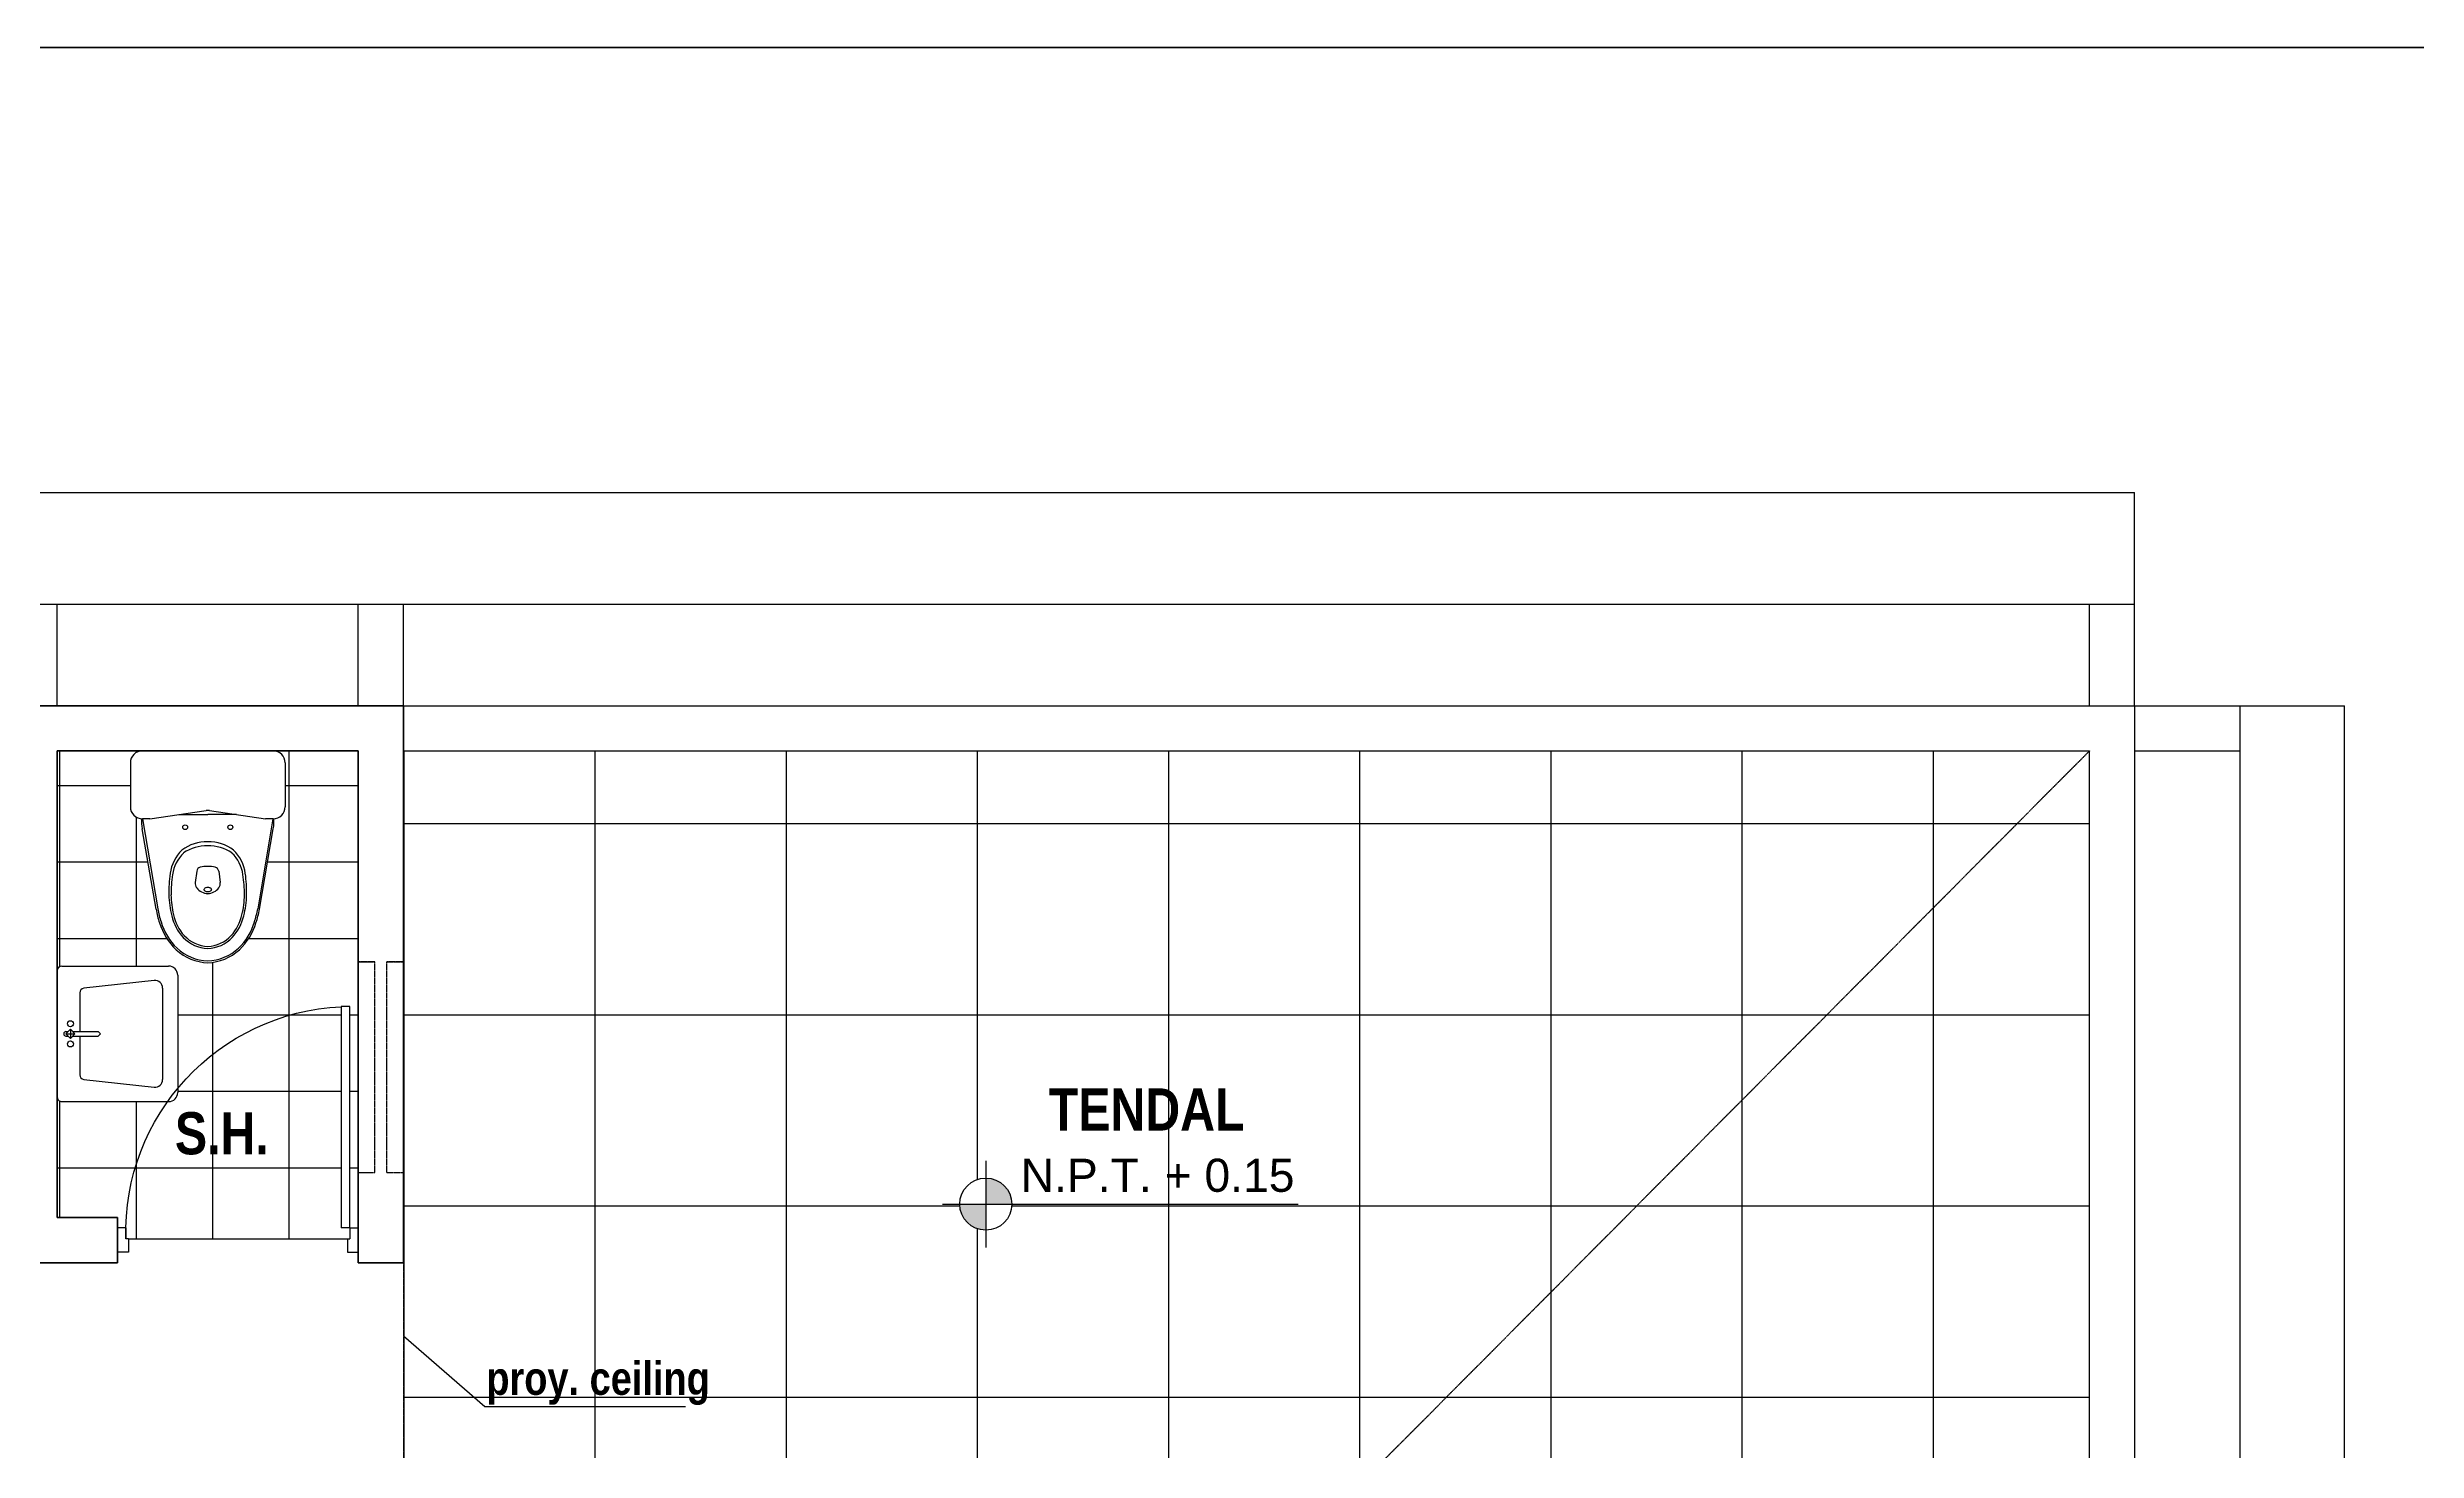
# Model space of a CAD drawing. Header units: millimetres. Extents: x -249630 to 95394, y -188036 to 109963.
# Drawn here: x -95056 to -85220, y 54948 to 60774 of the extents above; entities that cross this region are included whole.
import ezdxf

# ---------------------------------------------------------------- set-up
doc = ezdxf.new("R2010")
doc.units = ezdxf.units.MM
doc.header["$PDMODE"] = 2
doc.linetypes.add('DASHED2', pattern=[9.525, 6.35, -3.175])
doc.linetypes.add('HIDDEN2', pattern=[4.7625, 3.175, -1.5875])
for name, color, linetype in [('04', 4, 'Continuous'), ('cotas', 1, 'Continuous'), ('Layer1', 2, 'Continuous'), ('Layer11', 30, 'Continuous'), ('Layer2', 8, 'Continuous'), ('PUERTAS', 14, 'Continuous'), ('SUBTITULOS', 90, 'Continuous'), ('TEXTOS', 11, 'Continuous'), ('VEREDA', 1, 'Continuous')]:
    doc.layers.add(name, color=color, linetype=linetype)
doc.layers.add('MUROS', color=6, linetype='Continuous', lineweight=60)
doc.styles.add('COTAS', font='arial.ttf', dxfattribs={"width": 1.1})
doc.styles.add('DESCRIPCION(E)', font='swisscbi.ttf', dxfattribs={"width": 1.1, "oblique": 15, "height": 0.15})
doc.styles.add('NIVEL', font='arial.ttf', dxfattribs={"width": 1.1, "height": 0.15})
doc.styles.add('SUBTITULOS(E)', font='swisscbi.ttf', dxfattribs={"oblique": 15, "height": 0.2})
doc.dimstyles.new('COTA1-50', dxfattribs={"dimscale": 0.5, "dimtxt": 0.22, "dimasz": 0.12, "dimexe": 0.08, "dimexo": 0.05, "dimgap": 0.076, "dimtad": 2, "dimzin": 4, "dimdsep": 46, "dimtxsty": 'COTAS', "dimblk": 'ARCHTICK', "dimcen": -0.1, "dimclrd": 141, "dimclre": 141, "dimclrt": 11, "dimadec": 0, "dimazin": 0, "dimtfac": 1, "dimtix": 1, "dimtmove": 1, "dimatfit": 3, "dimfxl": 1, "dimtolj": 1, "dimtzin": 0, "dimarcsym": 0})

# ---------------------------------------------------------------- blocks, each defined once
blk = doc.blocks.new('A$C69810C7B')
at = {"layer": 'PUERTAS', "color": 2}
for p, q in [((-0.99, -0.05), (-0.99, -0.15)), ((-0.945, -0.05), (-0.99, -0.05)), ((-0.945, -0.105), (-0.945, -0.05)), ((-0.045, -0.105), (-0.045, -0.05)), ((-0.045, -0.05), (0, -0.05)), ((0, -0.05), (0, -0.15)), ((-0.955, -0.15), (-0.99, -0.15)), ((-0.945, -0.105), (-0.955, -0.105)), ((-0.955, -0.15), (-0.955, -0.105)), ((-0.035, -0.15), (-0.07, -0.15)), ((-0.07, -1.06), (-0.07, -0.15)), ((-0.045, -0.105), (-0.035, -0.105)), ((-0.035, -0.15), (-0.035, -0.105)), ((-0.035, -0.15), (0, -0.15)), ((-0.035, -0.15), (-0.035, -1.06)), ((-0.035, -1.06), (-0.07, -1.06))]:
    blk.add_line(p, q, dxfattribs=at)
at = {"layer": 'PUERTAS', "color": 1}
blk.add_arc((-0.0268, -0.1318), 0.9286, 178.34796, 267.33498, dxfattribs=at)
blk = doc.blocks.new('INODRORO2')
at = {"ltscale": 0.8}
for p, q in [((0.04, 0.2572), (0.1856, 0.2572)), ((0, 0.2172), (0, -0.2172)), ((0.1983, 0.0057), (0.2256, 0.1922)), ((0.2256, 0.2172), (0.2256, 0.1922)), ((0.2256, 0.2163), (0.5242, 0.1658)), ((0.5259, 0.1716), (0.2588, 0.2177)), ((0.2115, 0.0957), (0.2115, -0.0001)), ((0.399, 0.0362), (0.4366, 0.0413)), ((0.2256, -0.1922), (0.1983, -0.0059)), ((0.2115, -0.0958), (0.2115, -0.0001)), ((0.399, -0.0364), (0.4366, -0.0415)), ((0.4785, -0.0001), (0.4785, -0.0001)), ((0.4785, -0.0001), (0.4785, -0.0001)), ((0.4785, -0.0001), (0.4785, -0.0001)), ((0.4785, -0.0001), (0.4785, -0.0001)), ((0.4785, -0.0001), (0.4785, -0.0001)), ((0.4785, -0.0001), (0.4785, -0.0001)), ((0.4785, -0.0001), (0.4785, -0.0001)), ((0.4785, -0.0001), (0.4785, -0.0001)), ((0.2256, -0.2165), (0.5242, -0.166)), ((0.2256, -0.1922), (0.2256, -0.2172)), ((0.5259, -0.1718), (0.2588, -0.2179)), ((0.04, -0.2572), (0.1856, -0.2572))]:
    blk.add_line(p, q, dxfattribs=at)
blk.add_lwpolyline([(0.4605, -0.0121, -0.139005), (0.4576, -0.0113, -0.107089), (0.4548, -0.0086, -0.080212), (0.4531, -0.0049, -0.06796), (0.4524, -0.0001, -0.06796), (0.4531, 0.0047, -0.080212), (0.4548, 0.0084, -0.107089), (0.4576, 0.0111, -0.139005), (0.4605, 0.0119, -0.139005), (0.4634, 0.0111, -0.107089), (0.4662, 0.0084, -0.080212), (0.4679, 0.0047, -0.06796), (0.4685, -0.0001, -0.06796), (0.4679, -0.0049, -0.080212), (0.4662, -0.0086, -0.107089), (0.4634, -0.0113, -0.139005)], format="xyb", close=True, dxfattribs=at)
for centre in [(0.2535, 0.0749), (0.2535, -0.0751)]:
    blk.add_circle(centre, 0.008, dxfattribs=at)
for centre, radius, start, end in [((0.04, 0.2172), 0.04, 90, 180), ((0.1856, 0.2172), 0.04, 0, 90), ((0.2332, 0.0699), 0.15, 80.20707, 92.96111), ((0.4756, -0.1224), 0.2923, 71.56775, 80.41516), ((0.4756, -0.12), 0.2959, 71.1915, 80.20707), ((0.511, -0.0368), 0.2058, 43.50698, 73.07303), ((0.4342, 0.0057), 0.1319, 142.55398, 182.53338), ((0.4535, 0.0032), 0.1381, 145.99581, 181.36477), ((0.4242, -0.0065), 0.1323, 97.70496, 135.69817), ((0.4275, -0.005), 0.1229, 97.7071, 135.99303), ((0.4679, -0.2993), 0.4284, 88.58212, 98.24127), ((0.4812, -0.365), 0.487, 90.32393, 98.29501), ((0.4752, -0.1504), 0.2793, 75.00709, 89.33313), ((0.4751, -0.1588), 0.2808, 75.80668, 89.31813), ((0.5132, -0.0331), 0.1497, 47.88446, 78.13335), ((0.5129, -0.0338), 0.157, 47.16924, 77.2746), ((0.5113, -0.0365), 0.1997, 43.88731, 73.4946), ((0.5349, -0.006), 0.1217, 2.75996, 45.88582), ((0.5383, -0.0064), 0.1593, 2.25226, 42.82542), ((0.5388, -0.0064), 0.1648, 2.19359, 42.47275), ((0.2379, -0.0001), 0.04, 171.68584, 188.32242), ((0.4886, -0.0001), 0.1051, 166.23039, 180), ((0.4011, 0.0213), 0.015, 97.76517, 166.23039), ((0.44, 0.0166), 0.025, 53.81677, 97.76517), ((0.4278, -0.0001), 0.0456, 0, 53.81677), ((0.5342, -0.0059), 0.1154, 2.87146, 46.55769), ((0.4342, -0.0059), 0.1319, 177.46662, 217.44602), ((0.4535, -0.0034), 0.1381, 178.63523, 214.00419), ((0.4886, -0.0001), 0.1051, 180, 193.76961), ((0.4011, -0.0215), 0.015, 193.76961, 262.23483), ((0.44, -0.0168), 0.025, 262.23483, 306.18323), ((0.4278, -0.0001), 0.0456, 306.18323, 0), ((0.5132, 0.0329), 0.1497, 281.86665, 312.11554), ((0.5342, 0.0057), 0.1154, 313.44231, 357.12854), ((0.5349, 0.0058), 0.1217, 314.11418, 357.24004), ((0.5383, 0.0062), 0.1593, 317.17458, 357.74774), ((0.5388, 0.0062), 0.1648, 317.52725, 357.80641), ((0.4242, 0.0063), 0.1323, 224.30183, 262.29504), ((0.4275, 0.0048), 0.1229, 224.00697, 262.2929), ((0.4679, 0.2991), 0.4284, 261.75873, 271.41788), ((0.4812, 0.3649), 0.487, 261.70499, 269.67607), ((0.4751, 0.1586), 0.2808, 270.68187, 284.19332), ((0.4752, 0.1502), 0.2793, 270.66687, 284.99291), ((0.4756, 0.1222), 0.2923, 279.58484, 288.43225), ((0.5129, 0.0336), 0.157, 282.7254, 312.83076), ((0.5113, 0.0363), 0.1997, 286.5054, 316.11269), ((0.511, 0.0366), 0.2058, 286.92697, 316.49302), ((0.04, -0.2172), 0.04, 180, 270), ((0.1856, -0.2172), 0.04, 270, 0), ((0.2332, -0.0701), 0.15, 267.03403, 279.79293), ((0.4756, 0.1198), 0.2959, 279.79293, 288.8085)]:
    blk.add_arc(centre, radius, start, end, dxfattribs=at)
blk = doc.blocks.new('102-lav')
for p, q in [((0.42, 0), (0, 0)), ((-0.015, -0.015), (-0.015, -0.37)), ((0.2025, -0.075), (0.0735, -0.075)), ((0.21, -0.0289), (0.195, -0.0439)), ((0.195, -0.0439), (0.21, -0.0589)), ((0.225, -0.0439), (0.195, -0.0439)), ((0.2025, -0.0289), (0.2025, -0.0364)), ((0.2025, -0.0514), (0.2025, -0.1364)), ((0.21, -0.0289), (0.21, -0.0589)), ((0.225, -0.0439), (0.21, -0.0289)), ((0.21, -0.0589), (0.225, -0.0439)), ((0.2175, -0.0289), (0.2175, -0.0364)), ((0.2175, -0.0514), (0.2175, -0.1364)), ((0.3465, -0.075), (0.2175, -0.075)), ((0.435, -0.015), (0.435, -0.37)), ((0.0585, -0.0884), (0.033, -0.3223)), ((0.21, -0.1439), (0.2025, -0.1364)), ((0.21, -0.1439), (0.2175, -0.1364)), ((0.387, -0.3223), (0.3615, -0.0884)), ((0.3621, -0.35), (0.0579, -0.35)), ((0.405, -0.4), (0.015, -0.4))]:
    blk.add_line(p, q)
for centre in [(0.1764, -0.0439), (0.2436, -0.0439)]:
    blk.add_circle(centre, 0.01)
for centre, radius, start, end in [((0, -0.015), 0.015, 90, 180), ((0.42, -0.015), 0.015, 0, 90), ((0.0735, -0.09), 0.015, 90, 173.77417), ((0.21, -0.0289), 0.0075, 0, 180), ((0.3465, -0.09), 0.015, 6.22583, 90), ((0.015, -0.37), 0.03, 180, 270), ((0.0579, -0.325), 0.025, 173.77417, 270), ((0.3621, -0.325), 0.025, 270, 6.22583), ((0.405, -0.37), 0.03, 270, 0)]:
    blk.add_arc(centre, radius, start, end)
blk = doc.blocks.new('_ArchTick')
at = {"color": 0, "linetype": 'ByBlock', "const_width": 0.15}
blk.add_lwpolyline([(-0.5, -0.5), (0.5, 0.5)], dxfattribs=at)
blk = doc.blocks.new('*D40')
at = {"layer": 'cotas', "color": 141, "lineweight": -2, "transparency": 16777216}
for p, q in [((-95203, 58040.3), (-95203, 58462.5)), ((-95203, 58462.5), (-95015.5, 58462.5)), ((-95015.5, 58040.3), (-95015.5, 58462.5))]:
    blk.add_line(p, q, dxfattribs=at)
at = {"layer": 'Defpoints', "color": 0, "transparency": 16777216}
for p in [(-95015.5, 58462.5), (-95203, 58040.3), (-95015.5, 58040.3)]:
    blk.add_point(p, dxfattribs=at)
at = {"layer": 'cotas', "color": 141, "lineweight": -2, "transparency": 16777216, "xscale": 0.06, "yscale": 0.06, "zscale": 0.06, "rotation": 180}
blk.add_blockref('_ArchTick', (-95203, 58462.5), dxfattribs=at)
at = {"layer": 'cotas', "color": 141, "lineweight": -2, "transparency": 16777216, "xscale": 0.06, "yscale": 0.06, "zscale": 0.06}
blk.add_blockref('_ArchTick', (-95015.5, 58462.5), dxfattribs=at)
at = {"layer": 'cotas', "color": 11, "transparency": 16777216, "insert": (-95109.2, 58462.6), "char_height": 0.11, "attachment_point": 5, "style": 'COTAS'}
blk.add_mtext('\\A1;187.50', dxfattribs=at)
blk = doc.blocks.new('*D41')
at = {"layer": 'cotas', "color": 141, "lineweight": -2, "transparency": 16777216}
for p, q in [((-95015.5, 58040.3), (-95015.5, 58462.5)), ((-95015.5, 58462.5), (-93765.5, 58462.5)), ((-93765.5, 58040.3), (-93765.5, 58462.5))]:
    blk.add_line(p, q, dxfattribs=at)
at = {"layer": 'Defpoints', "color": 0, "transparency": 16777216}
for p in [(-93765.5, 58462.5), (-95015.5, 58040.3), (-93765.5, 58040.3)]:
    blk.add_point(p, dxfattribs=at)
at = {"layer": 'cotas', "color": 141, "lineweight": -2, "transparency": 16777216, "xscale": 0.06, "yscale": 0.06, "zscale": 0.06, "rotation": 180}
blk.add_blockref('_ArchTick', (-95015.5, 58462.5), dxfattribs=at)
at = {"layer": 'cotas', "color": 141, "lineweight": -2, "transparency": 16777216, "xscale": 0.06, "yscale": 0.06, "zscale": 0.06}
blk.add_blockref('_ArchTick', (-93765.5, 58462.5), dxfattribs=at)
at = {"layer": 'cotas', "color": 11, "transparency": 16777216, "insert": (-94390.5, 58462.6), "char_height": 0.11, "attachment_point": 5, "style": 'COTAS'}
blk.add_mtext('\\A1;1250.00', dxfattribs=at)
blk = doc.blocks.new('*D42')
at = {"layer": 'cotas', "color": 141, "lineweight": -2, "transparency": 16777216}
for p, q in [((-93765.5, 58040.3), (-93765.5, 58462.5)), ((-93765.5, 58462.5), (-93578, 58462.5)), ((-93578, 58040.3), (-93578, 58462.5))]:
    blk.add_line(p, q, dxfattribs=at)
at = {"layer": 'Defpoints', "color": 0, "transparency": 16777216}
for p in [(-93578, 58462.5), (-93765.5, 58040.3), (-93578, 58040.3)]:
    blk.add_point(p, dxfattribs=at)
at = {"layer": 'cotas', "color": 141, "lineweight": -2, "transparency": 16777216, "xscale": 0.06, "yscale": 0.06, "zscale": 0.06, "rotation": 180}
blk.add_blockref('_ArchTick', (-93765.5, 58462.5), dxfattribs=at)
at = {"layer": 'cotas', "color": 141, "lineweight": -2, "transparency": 16777216, "xscale": 0.06, "yscale": 0.06, "zscale": 0.06}
blk.add_blockref('_ArchTick', (-93578, 58462.5), dxfattribs=at)
at = {"layer": 'cotas', "color": 11, "transparency": 16777216, "insert": (-93671.7, 58462.6), "char_height": 0.11, "attachment_point": 5, "style": 'COTAS'}
blk.add_mtext('\\A1;187.50', dxfattribs=at)
blk = doc.blocks.new('*D43')
at = {"layer": 'cotas', "color": 141, "lineweight": -2, "transparency": 16777216}
for p, q in [((-93578, 58040.3), (-93578, 58462.5)), ((-93578, 58462.5), (-86578, 58462.5)), ((-86578, 58040.3), (-86578, 58462.5))]:
    blk.add_line(p, q, dxfattribs=at)
at = {"layer": 'Defpoints', "color": 0, "transparency": 16777216}
for p in [(-86578, 58462.5), (-93578, 58040.3), (-86578, 58040.3)]:
    blk.add_point(p, dxfattribs=at)
at = {"layer": 'cotas', "color": 141, "lineweight": -2, "transparency": 16777216, "xscale": 0.06, "yscale": 0.06, "zscale": 0.06, "rotation": 180}
blk.add_blockref('_ArchTick', (-93578, 58462.5), dxfattribs=at)
at = {"layer": 'cotas', "color": 141, "lineweight": -2, "transparency": 16777216, "xscale": 0.06, "yscale": 0.06, "zscale": 0.06}
blk.add_blockref('_ArchTick', (-86578, 58462.5), dxfattribs=at)
at = {"layer": 'cotas', "color": 11, "transparency": 16777216, "insert": (-90078, 58462.6), "char_height": 0.11, "attachment_point": 5, "style": 'COTAS'}
blk.add_mtext('\\A1;7000.00', dxfattribs=at)
blk = doc.blocks.new('*D44')
at = {"layer": 'cotas', "color": 141, "lineweight": -2, "transparency": 16777216}
for p, q in [((-86578, 58040.3), (-86578, 58462.5)), ((-86578, 58462.5), (-86390.5, 58462.5)), ((-86390.5, 58040.3), (-86390.5, 58462.5))]:
    blk.add_line(p, q, dxfattribs=at)
at = {"layer": 'Defpoints', "color": 0, "transparency": 16777216}
for p in [(-86390.5, 58462.5), (-86578, 58040.3), (-86390.5, 58040.3)]:
    blk.add_point(p, dxfattribs=at)
at = {"layer": 'cotas', "color": 141, "lineweight": -2, "transparency": 16777216, "xscale": 0.06, "yscale": 0.06, "zscale": 0.06, "rotation": 180}
blk.add_blockref('_ArchTick', (-86578, 58462.5), dxfattribs=at)
at = {"layer": 'cotas', "color": 141, "lineweight": -2, "transparency": 16777216, "xscale": 0.06, "yscale": 0.06, "zscale": 0.06}
blk.add_blockref('_ArchTick', (-86390.5, 58462.5), dxfattribs=at)
at = {"layer": 'cotas', "color": 11, "transparency": 16777216, "insert": (-86484.2, 58462.6), "char_height": 0.11, "attachment_point": 5, "style": 'COTAS'}
blk.add_mtext('\\A1;187.50', dxfattribs=at)
blk = doc.blocks.new('*D70')
at = {"layer": 'cotas', "color": 141, "lineweight": -2, "transparency": 16777216}
for p, q in [((-86390.5, 58040.3), (-85953.1, 58040.3)), ((-85953.2, 58040.3), (-85953.2, 57852.8)), ((-86390.5, 57852.8), (-85953.1, 57852.8))]:
    blk.add_line(p, q, dxfattribs=at)
at = {"layer": 'Defpoints', "color": 0, "transparency": 16777216}
for p in [(-86390.5, 58040.3), (-86390.5, 57852.8), (-85953.2, 57852.8)]:
    blk.add_point(p, dxfattribs=at)
at = {"layer": 'cotas', "color": 141, "lineweight": -2, "transparency": 16777216, "xscale": 0.06, "yscale": 0.06, "zscale": 0.06}
for p, rotation in [((-85953.2, 58040.3), 90), ((-85953.2, 57852.8), 270)]:
    blk.add_blockref('_ArchTick', p, dxfattribs=dict(at, rotation=rotation))
at = {"layer": 'cotas', "color": 11, "transparency": 16777216, "insert": (-85953.1, 57946.5), "char_height": 0.11, "attachment_point": 5, "rotation": 90, "style": 'COTAS'}
blk.add_mtext('\\A1;187.50', dxfattribs=at)
blk = doc.blocks.new('*D71')
at = {"layer": 'cotas', "color": 141, "lineweight": -2, "transparency": 16777216}
for p, q in [((-86390.5, 57852.8), (-85953.1, 57852.8)), ((-85953.2, 57852.8), (-85953.2, 45540.3)), ((-86390.5, 45540.3), (-85953.1, 45540.3))]:
    blk.add_line(p, q, dxfattribs=at)
at = {"layer": 'Defpoints', "color": 0, "transparency": 16777216}
for p in [(-86390.5, 57852.8), (-86390.5, 45540.3), (-85953.2, 45540.3)]:
    blk.add_point(p, dxfattribs=at)
at = {"layer": 'cotas', "color": 141, "lineweight": -2, "transparency": 16777216, "xscale": 0.06, "yscale": 0.06, "zscale": 0.06}
for p, rotation in [((-85953.2, 57852.8), 90), ((-85953.2, 45540.3), 270)]:
    blk.add_blockref('_ArchTick', p, dxfattribs=dict(at, rotation=rotation))
at = {"layer": 'cotas', "color": 11, "transparency": 16777216, "insert": (-85953.1, 51696.5), "char_height": 0.11, "attachment_point": 5, "rotation": 90, "style": 'COTAS'}
blk.add_mtext('\\A1;12312.50', dxfattribs=at)
blk = doc.blocks.new('*D74')
at = {"layer": 'cotas', "color": 141, "lineweight": -2, "transparency": 16777216}
for p, q in [((-85953.2, 58040.3), (-85518.4, 58040.3)), ((-85518.4, 29727.8), (-85518.4, 58040.3)), ((-85953.2, 29727.8), (-85518.4, 29727.8))]:
    blk.add_line(p, q, dxfattribs=at)
at = {"layer": 'Defpoints', "color": 0, "transparency": 16777216}
for p in [(-85953.2, 58040.3), (-85518.4, 58040.3), (-85953.2, 29727.8)]:
    blk.add_point(p, dxfattribs=at)
at = {"layer": 'cotas', "color": 141, "lineweight": -2, "transparency": 16777216, "xscale": 0.06, "yscale": 0.06, "zscale": 0.06}
for p, rotation in [((-85518.4, 58040.3), 90), ((-85518.4, 29727.8), 270)]:
    blk.add_blockref('_ArchTick', p, dxfattribs=dict(at, rotation=rotation))
at = {"layer": 'cotas', "color": 11, "transparency": 16777216, "insert": (-85518.3, 43884), "char_height": 0.11, "attachment_point": 5, "rotation": 90, "style": 'COTAS'}
blk.add_mtext('\\A1;28312.50', dxfattribs=at)
blk = doc.blocks.new('*D75')
at = {"layer": 'cotas', "color": 141, "lineweight": -2, "transparency": 16777216}
for p, q in [((-99140.5, 58462.5), (-99140.5, 58925.2)), ((-99140.5, 58925.2), (-86390.5, 58925.2)), ((-86390.5, 58462.5), (-86390.5, 58925.2))]:
    blk.add_line(p, q, dxfattribs=at)
at = {"layer": 'Defpoints', "color": 0, "transparency": 16777216}
for p in [(-86390.5, 58925.2), (-99140.5, 58462.5), (-86390.5, 58462.5)]:
    blk.add_point(p, dxfattribs=at)
at = {"layer": 'cotas', "color": 141, "lineweight": -2, "transparency": 16777216, "xscale": 0.06, "yscale": 0.06, "zscale": 0.06, "rotation": 180}
blk.add_blockref('_ArchTick', (-99140.5, 58925.2), dxfattribs=at)
at = {"layer": 'cotas', "color": 141, "lineweight": -2, "transparency": 16777216, "xscale": 0.06, "yscale": 0.06, "zscale": 0.06}
blk.add_blockref('_ArchTick', (-86390.5, 58925.2), dxfattribs=at)
at = {"layer": 'cotas', "color": 11, "transparency": 16777216, "insert": (-92765.5, 58925.3), "char_height": 0.11, "attachment_point": 5, "style": 'COTAS'}
blk.add_mtext('\\A1;12750.00', dxfattribs=at)

msp = doc.modelspace()

# ---------------------------------------------------------------- hatches: boundary and pattern name
at = {"layer": 'Layer1'}
h = msp.add_hatch(color=256, dxfattribs=at)
h.paths.add_polyline_path([(-91160.202, 56079.284), (-91160.202, 55971.108), (-91052.027, 55971.108, 0.41421358)])
h.paths.add_polyline_path([(-91160.202, 55971.108), (-91268.378, 55971.108, 0.41421349), (-91160.202, 55862.933)])
at = {"layer": 'Layer2'}
h = msp.add_hatch(dxfattribs=at)
h.set_pattern_fill('ANSI37', color=256, scale=100, angle=45, style=0)
h.set_pattern_definition([(90, (-230894.77, -222643.12), (-317.5, 3e-14), []), (180, (-230894.77, -222643.12), (-3e-14, -317.5), [])])
h.paths.add_polyline_path([(-94390.614, 56973.426, -0.17758316), (-94521.864, 57027.344, -0.12972671), (-94590.882, 57139.051, -0.03935817), (-94605.242, 57195.385), (-94662.882, 57529.327, -0.05572879), (-94665.363, 57570.921, -0.39437778), (-94711.955, 57620.804), (-94711.955, 57802.773, -0.41421356), (-94661.955, 57852.773), (-95015.493, 57852.773), (-95015.493, 56940.671, -0.41421356), (-94996.743, 56959.421), (-94552.993, 56959.421, -0.41421356), (-94515.493, 56921.921), (-94515.493, 56451.227, -0.21143936), (-93836.2, 56790.54), (-93836.2, 56791.22), (-93800.846, 56791.22), (-93800.846, 55872.028), (-93765.493, 55872.028), (-93765.493, 57852.773), (-94119.03, 57852.773, -0.41421356), (-94069.03, 57802.773), (-94069.03, 57620.804, -0.39577463), (-94115.864, 57570.905, -0.05570751), (-94118.346, 57529.327), (-94175.985, 57195.385, -0.03935817), (-94190.345, 57139.051, -0.12972671), (-94259.364, 57027.344, -0.17758316)])
h.paths.add_polyline_path([(-94515.493, 56451.227), (-94515.493, 56434.421, -0.41421356), (-94552.993, 56396.921), (-94557.147, 56396.921, 0.15067038), (-94730.348, 55872.028), (-94730.139, 55872.028), (-94730.139, 55826.573), (-94720.038, 55826.573), (-93810.947, 55826.573), (-93800.846, 55826.573), (-93800.846, 55872.028), (-93836.2, 55872.028), (-93836.2, 56790.54, 0.21143936)])
h.paths.add_polyline_path([(-95015.493, 55915.273), (-94765.493, 55915.273), (-94765.493, 55872.028), (-94730.348, 55872.028, -0.15067038), (-94557.147, 56396.921), (-94996.743, 56396.921, -0.41421356), (-95015.493, 56415.671)])
h.paths.add_polyline_path([(-94572.809, 56127.743), (-94032.241, 56127.743), (-94032.241, 56403.198), (-94572.809, 56403.198)], flags=24)
h = msp.add_hatch(dxfattribs=at)
h.set_pattern_fill('ANSI37', color=256, scale=250, angle=45, style=0)
h.set_pattern_definition([(90, (-230894.8, -222643.1), (-793.75, 1e-13), []), (180, (-230894.8, -222643.1), (-1e-13, -793.75), [])])
h.paths.add_polyline_path([(-93577.993, 57852.773), (-93577.993, 55727.773), (-93577.993, 54727.773), (-87827.993, 54727.773), (-87827.993, 54540.273), (-87234.243, 54540.273, -1), (-87171.743, 54540.273), (-86577.993, 54540.273), (-86577.993, 57852.773)])
h.paths.add_polyline_path([(-91052.027, 55971.108, -1), (-91268.378, 55971.108, -1)], flags=16)
h.paths.add_polyline_path([(-91059.905, 55984.703), (-89843.274, 55984.703), (-89843.274, 56195.315), (-91059.905, 56195.315)], flags=24)
h.paths.add_polyline_path([(-90942.42, 56232.832), (-90124.125, 56232.832), (-90124.125, 56495.332), (-90942.42, 56495.332)], flags=24)
h.paths.add_polyline_path([(-93287.962, 55101.356), (-92367.828, 55101.356), (-92367.828, 55359.436), (-93287.962, 55359.436)], flags=24)

# ---------------------------------------------------------------- linework, layer by layer
at = {"layer": '04'}
for p, q in [((-93577.993, 58040.273), (-86390.493, 58040.273)), ((-86390.493, 58040.273), (-86390.493, 36915.273)), ((-93577.993, 57852.773), (-86577.993, 57852.773)), ((-86577.993, 45540.273), (-86577.993, 57852.773))]:
    msp.add_line(p, q, dxfattribs=at)
at = {"layer": 'Layer1'}
for p, q in [((-91160.202, 56151.34), (-91160.202, 55790.876)), ((-91340.434, 55971.108), (-89863.295, 55971.108))]:
    msp.add_line(p, q, dxfattribs=at)
msp.add_circle((-91160.202, 55971.108), 108.176, dxfattribs=at)
at = {"layer": 'Layer2', "linetype": 'HIDDEN2', "ltscale": 0.15}
msp.add_lwpolyline([(-86577.993, 57852.773), (-98827.993, 45540.273)], dxfattribs=at)
at = {"layer": 'Layer2'}
msp.add_lwpolyline([(-94720.038, 55826.573), (-93810.947, 55826.573)], dxfattribs=at)
at = {"layer": 'MUROS'}
for p, q in [((-99140.493, 58040.273), (-93577.993, 58040.273)), ((-93577.993, 55727.773), (-93577.993, 58040.273)), ((-95015.493, 57852.773), (-95015.493, 55915.273)), ((-95015.493, 57852.773), (-93765.493, 57852.773)), ((-93765.493, 55727.773), (-93765.493, 57852.773)), ((-95015.493, 55915.273), (-94765.493, 55915.273)), ((-94765.493, 55727.773), (-94765.493, 55915.273)), ((-95202.993, 55727.773), (-94765.493, 55727.773)), ((-93765.493, 55727.773), (-93577.993, 55727.773))]:
    msp.add_line(p, q, dxfattribs=at)
msp.add_lwpolyline([(-100852.68, 23273.832), (-44521.546, 23273.832), (-44521.546, 60773.832), (-100852.68, 60773.832)], close=True, dxfattribs=at)
at = {"layer": 'VEREDA', "linetype": 'DASHED2', "ltscale": 0.025}
for p, q in [((-93765.493, 56977.773), (-93696.743, 56977.773)), ((-93696.743, 56977.773), (-93765.493, 56977.773)), ((-93696.743, 56102.773), (-93696.743, 56977.773)), ((-93646.743, 56102.773), (-93646.743, 56977.773)), ((-93577.993, 56977.773), (-93646.743, 56977.773)), ((-93646.743, 56977.773), (-93577.993, 56977.773)), ((-93765.493, 56102.773), (-93696.743, 56102.773)), ((-93646.743, 56102.773), (-93577.993, 56102.773))]:
    msp.add_line(p, q, dxfattribs=at)
msp.add_lwpolyline([(-93577.993, 55727.773), (-93577.993, 54727.773)], dxfattribs=at)

# ---------------------------------------------------------------- block references
at = {"layer": 'Layer11', "xscale": 1250, "yscale": 1250, "zscale": 1250}
for name, p, rotation in [('INODRORO2', (-94390.493, 57852.773), 270), ('102-lav', (-95015.493, 56415.671), 89.99999999999999)]:
    msp.add_blockref(name, p, dxfattribs=dict(at, rotation=rotation))
at = {"layer": 'PUERTAS', "xscale": -1010.101010100968, "yscale": 1010.101010100968, "zscale": 1010.101010100994, "rotation": 180}
msp.add_blockref('A$C69810C7B', (-93765.493, 55720.513), dxfattribs=at)

# ---------------------------------------------------------------- texts
at = {"layer": 'SUBTITULOS', "linetype": 'ByBlock', "style": 'SUBTITULOS(E)'}
for s, p in [('TENDAL', (-90898.67, 56276.582)), ('S.H.', (-94526.9, 56177.857))]:
    msp.add_text(s, height=175, dxfattribs=at).set_placement(p)
at = {"layer": 'TEXTOS', "linetype": 'ByBlock'}
for s, style, p in [('N.P.T. + 0.15', 'NIVEL', (-91015.424, 56022.15)), ('proy. ceiling', 'DESCRIPCION(E)', (-93233.966, 55179.28))]:
    msp.add_text(s, height=137.5, dxfattribs=dict(at, style=style)).set_placement(p)

# ---------------------------------------------------------------- dimensions: what is measured, and where the dimension line sits
at = {"layer": 'cotas'}
for base, p1, p2, picture, middle in [((-86390.493, 58925.184), (-99140.493, 58462.466), (-86390.493, 58462.466), '*D75', (-92765.493, 58925.278)), ((-95015.493, 58462.466), (-95202.993, 58040.273), (-95015.493, 58040.273), '*D40', (-95109.243, 58462.561)), ((-93765.493, 58462.466), (-95015.493, 58040.273), (-93765.493, 58040.273), '*D41', (-94390.493, 58462.561)), ((-93577.993, 58462.466), (-93765.493, 58040.273), (-93577.993, 58040.273), '*D42', (-93671.743, 58462.561)), ((-86577.993, 58462.466), (-93577.993, 58040.273), (-86577.993, 58040.273), '*D43', (-90077.993, 58462.561)), ((-86390.493, 58462.466), (-86577.993, 58040.273), (-86390.493, 58040.273), '*D44', (-86484.243, 58462.561))]:
    dim = msp.add_linear_dim(base=base, p1=p1, p2=p2, dimstyle='COTA1-50', dxfattribs=at)
    dim.commit()
    dim.dimension.update_dxf_attribs({"geometry": picture, "text_midpoint": middle})
for base, p1, p2, picture, middle in [((-85953.183, 57852.773), (-86390.493, 58040.273), (-86390.493, 57852.773), '*D70', (-85953.088, 57946.523)), ((-85518.395, 58040.273), (-85953.183, 29727.773), (-85953.183, 58040.273), '*D74', (-85518.301, 43884.023)), ((-85953.183, 45540.273), (-86390.493, 57852.773), (-86390.493, 45540.273), '*D71', (-85953.088, 51696.523))]:
    dim = msp.add_linear_dim(base=base, p1=p1, p2=p2, angle=90, dimstyle='COTA1-50', dxfattribs=at)
    dim.commit()
    dim.dimension.update_dxf_attribs({"geometry": picture, "text_midpoint": middle})

# ---------------------------------------------------------------- leaders
msp.add_leader([(-93577.993, 55424.112), (-93240.609, 55130.567), (-92407.724, 55130.567)], dimstyle='COTA1-50', override={"dimgap": 0.076, "dimtad": 0}, dxfattribs=at)

doc.saveas('drawing.dxf')
